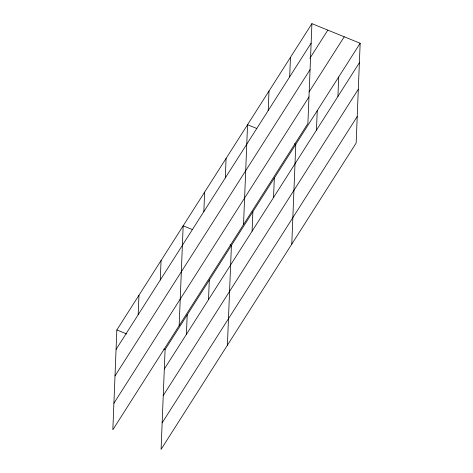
<?xml version="1.0" encoding="UTF-8"?>
<svg xmlns="http://www.w3.org/2000/svg" width="473" height="473" viewBox="0 0 473 473"><rect width="100%" height="100%" fill="white"/><g stroke="black" fill="none" stroke-linecap="round" stroke-linejoin="round"><path stroke-width="0.71" d="M311.914 23.65L116.849 329.947L112.84 429.744L307.905 123.447L311.914 23.65L360.16 43.256L356.151 143.053L161.086 449.35L165.095 349.553L360.16 43.256M138.175 314.716L138.956 295.235M160.282 280.004L161.062 260.522M179.161 325.607L183.169 225.804L192.458 229.582M186.421 334.322L187.202 314.841M203.845 211.597L204.626 192.115M208.528 299.61L209.308 280.122M225.302 177.907L226.088 158.42M227.407 345.207L231.415 245.41L230.091 244.872M243.536 224.527L247.545 124.73L256.827 128.502M252.091 231.202L252.872 211.715M268.215 110.516L269.001 91.035M273.548 197.507L274.328 178.025M289.671 76.827L290.457 57.345M291.782 244.127L295.785 144.33L294.46 143.792M316.461 130.122L317.247 110.641M337.917 96.427L338.703 76.945M116.068 349.435L311.133 43.132M309.886 58.297L327.836 30.118M115.004 375.934L310.069 69.637M309.123 91.916L344.238 36.782M113.904 403.244L308.97 96.941M164.314 369.035L359.374 62.738M163.25 395.54L358.309 89.243M162.15 422.844L357.216 116.547M116.849 329.947L126.799 333.991M163.77 349.015L165.095 349.553"/></g></svg>
